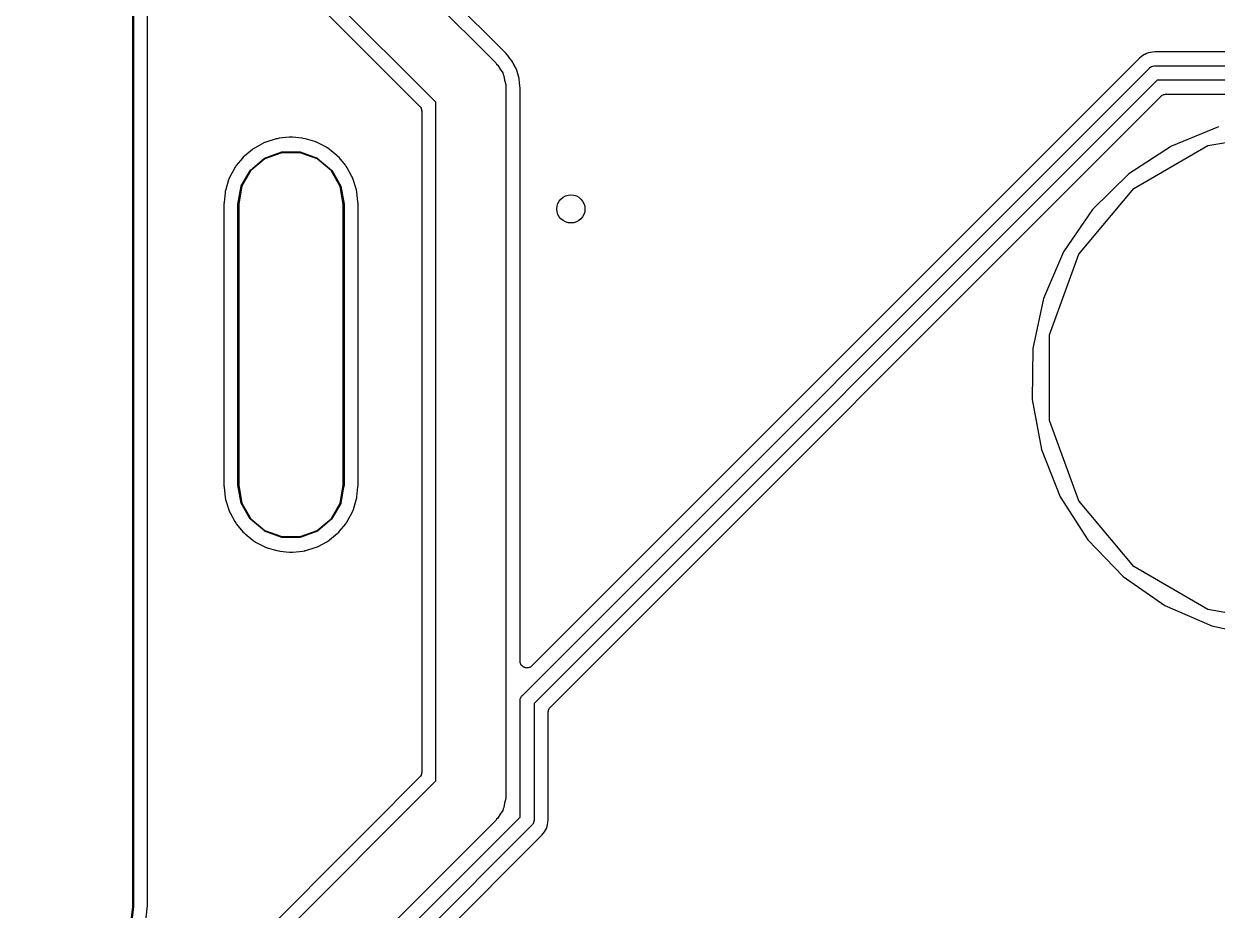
# Model space of a CAD drawing. Extents: x 69.6 to 139.6, y -158 to -61.
# Drawn here: x 80.03 to 97.03, y -145.08 to -132.47 of the extents above; entities that cross this region are included whole.
import ezdxf

# ---------------------------------------------------------------- set-up
doc = ezdxf.new("R2010")
doc.units = 0
doc.header["$MEASUREMENT"] = 0
doc.layers.add('BLACK', color=7, linetype='CONTINUOUS')

msp = doc.modelspace()

# ---------------------------------------------------------------- linework, layer by layer
at = {"layer": 'Black'}
for p, q in [((81.5833, -145.032), (81.5833, -105.032)), ((81.5933, -105.032), (81.5933, -145.032)), ((81.7933, -145.03), (81.7933, -105.037)), ((83.3125, -129.58), (86.7536, -133.021)), ((86.8948, -132.88), (83.5418, -129.527)), ((85.9, -133.582), (82.4589, -130.141)), ((82.3177, -130.283), (85.6707, -133.636)), ((86.8963, -132.881), (86.8948, -132.88)), ((86.8965, -132.882), (86.8963, -132.881)), ((86.8966, -132.882), (86.8965, -132.882)), ((86.8987, -132.884), (86.8966, -132.882)), ((86.9415, -132.937), (86.8987, -132.884)), ((95.996, -132.901), (95.9705, -132.915)), ((95.9964, -132.901), (95.996, -132.901)), ((95.9969, -132.901), (95.9964, -132.901)), ((96.0223, -132.887), (95.9969, -132.901)), ((96.0498, -132.879), (96.0223, -132.887)), ((96.0503, -132.879), (96.0498, -132.879)), ((96.0508, -132.879), (96.0503, -132.879)), ((96.0783, -132.871), (96.0508, -132.879)), ((96.1069, -132.868), (96.0783, -132.871)), ((96.1074, -132.868), (96.1069, -132.868)), ((96.108, -132.868), (96.1074, -132.868)), ((96.1399, -132.865), (96.108, -132.868)), ((100.164, -132.865), (96.1399, -132.865)), ((86.7536, -133.021), (86.7662, -133.039)), ((86.7662, -133.039), (86.783, -133.054)), ((86.783, -133.054), (86.8157, -133.11)), ((86.9419, -132.938), (86.9415, -132.937)), ((86.9422, -132.938), (86.9419, -132.938)), ((86.985, -132.991), (86.9422, -132.938)), ((87.0162, -133.051), (86.985, -132.991)), ((87.0165, -133.051), (87.0162, -133.051)), ((87.0167, -133.052), (87.0165, -133.051)), ((87.0485, -133.112), (87.0167, -133.052)), ((95.9226, -132.953), (87.2707, -141.605)), ((95.9474, -132.933), (95.9226, -132.953)), ((95.9477, -132.933), (95.9474, -132.933)), ((95.9482, -132.933), (95.9477, -132.933)), ((95.9705, -132.915), (95.9482, -132.933)), ((96.0927, -133.074), (96.097, -133.073)), ((96.097, -133.073), (96.1008, -133.071)), ((96.1008, -133.071), (96.1137, -133.069)), ((96.1137, -133.069), (96.1263, -133.065)), ((96.1263, -133.065), (96.1307, -133.066)), ((96.1307, -133.066), (96.135, -133.065)), ((96.135, -133.065), (100.289, -133.065)), ((86.8157, -133.11), (86.8532, -133.164)), ((86.8532, -133.164), (86.8588, -133.185)), ((86.8588, -133.185), (86.8698, -133.204)), ((86.8698, -133.204), (86.8812, -133.268)), ((87.0674, -133.177), (87.0485, -133.112)), ((87.0676, -133.177), (87.0674, -133.177)), ((87.0677, -133.178), (87.0676, -133.177)), ((87.0873, -133.243), (87.0677, -133.178)), ((87.0932, -133.31), (87.0873, -133.243)), ((87.1293, -142.029), (96.0643, -133.094)), ((96.0643, -133.094), (96.0679, -133.092)), ((96.0679, -133.092), (96.0707, -133.088)), ((96.0707, -133.088), (96.082, -133.082)), ((96.082, -133.082), (96.0927, -133.074)), ((86.8812, -133.268), (86.8981, -133.331)), ((86.8981, -133.331), (86.8962, -133.353)), ((86.8962, -133.353), (86.9, -133.375)), ((86.9, -133.375), (86.9, -143.45)), ((87.0933, -133.311), (87.0932, -133.31)), ((87.1, -133.38), (87.0933, -133.311)), ((87.0933, -133.311), (87.0933, -133.311)), ((87.1, -141.534), (87.1, -133.38)), ((96.1764, -133.265), (87.3, -142.141)), ((100.294, -133.265), (96.1764, -133.265)), ((85.9, -143.243), (85.9, -133.582)), ((87.5293, -142.195), (96.23, -133.494)), ((96.23, -133.494), (96.2336, -133.492)), ((96.2336, -133.492), (96.2364, -133.488)), ((96.2364, -133.488), (96.2477, -133.482)), ((96.2477, -133.482), (96.2584, -133.474)), ((96.2584, -133.474), (96.2627, -133.473)), ((96.2627, -133.473), (96.2665, -133.471)), ((96.2665, -133.471), (96.2794, -133.469)), ((96.2794, -133.469), (96.292, -133.465)), ((96.292, -133.465), (96.2964, -133.466)), ((96.2964, -133.466), (96.3007, -133.465)), ((96.3007, -133.465), (100.169, -133.465)), ((85.6707, -133.636), (85.6732, -133.639)), ((85.6732, -133.639), (85.6766, -133.642)), ((85.6766, -133.642), (85.6831, -133.653)), ((85.6831, -133.653), (85.6906, -133.664)), ((85.6906, -133.664), (85.6918, -133.668)), ((85.6918, -133.668), (85.694, -133.672)), ((85.694, -133.672), (85.6962, -133.685)), ((85.6962, -133.685), (85.6996, -133.698)), ((85.6996, -133.698), (85.6992, -133.702)), ((85.6992, -133.702), (85.7, -133.706)), ((85.7, -133.706), (85.7, -143.119)), ((83.6719, -134.093), (83.6415, -134.1)), ((83.8111, -134.079), (83.6719, -134.093)), ((83.825, -134.079), (83.8111, -134.079)), ((83.8257, -134.079), (83.825, -134.079)), ((83.8264, -134.079), (83.8257, -134.079)), ((83.8575, -134.079), (83.8264, -134.079)), ((83.9968, -134.092), (83.8575, -134.079)), ((84.0105, -134.095), (83.9968, -134.092)), ((97.0503, -133.933), (96.3775, -134.205)), ((96.8984, -134.199), (98.1, -133.987)), ((83.2879, -134.253), (83.18, -134.342)), ((83.2996, -134.246), (83.2879, -134.253)), ((83.3001, -134.245), (83.2996, -134.246)), ((83.3008, -134.245), (83.3001, -134.245)), ((83.3266, -134.228), (83.3008, -134.245)), ((83.4497, -134.161), (83.3266, -134.228)), ((83.4628, -134.156), (83.4497, -134.161)), ((83.4634, -134.156), (83.4628, -134.156)), ((83.464, -134.156), (83.4634, -134.156)), ((83.4927, -134.144), (83.464, -134.156)), ((83.6264, -134.102), (83.4927, -134.144)), ((83.6401, -134.1), (83.6264, -134.102)), ((83.6408, -134.1), (83.6401, -134.1)), ((83.6415, -134.1), (83.6408, -134.1)), ((84.0112, -134.095), (84.0105, -134.095)), ((84.0119, -134.095), (84.0112, -134.095)), ((84.0424, -134.101), (84.0119, -134.095)), ((84.1765, -134.141), (84.0424, -134.101)), ((84.1893, -134.146), (84.1765, -134.141)), ((84.19, -134.146), (84.1893, -134.146)), ((84.1906, -134.147), (84.19, -134.146)), ((84.2195, -134.158), (84.1906, -134.147)), ((84.3433, -134.223), (84.2195, -134.158)), ((84.3549, -134.231), (84.3433, -134.223)), ((84.3556, -134.231), (84.3549, -134.231)), ((84.3561, -134.232), (84.3556, -134.231)), ((84.3821, -134.249), (84.3561, -134.232)), ((84.4909, -134.337), (84.3821, -134.249)), ((96.3775, -134.205), (95.7703, -134.602)), ((95.8417, -134.809), (96.8984, -134.199)), ((83.147, -134.375), (83.0584, -134.483)), ((83.157, -134.365), (83.147, -134.375)), ((83.1574, -134.365), (83.157, -134.365)), ((83.158, -134.364), (83.1574, -134.365)), ((83.18, -134.342), (83.158, -134.364)), ((83.261, -134.546), (83.4607, -134.379)), ((83.4664, -134.387), (83.2681, -134.553)), ((83.4607, -134.379), (83.4622, -134.378)), ((83.4622, -134.378), (83.707, -134.289)), ((83.7096, -134.299), (83.4664, -134.387)), ((83.707, -134.289), (83.707, -134.289)), ((83.707, -134.289), (83.7087, -134.289)), ((83.7087, -134.289), (83.9692, -134.289)), ((83.9683, -134.299), (83.7096, -134.299)), ((84.2113, -134.388), (83.9683, -134.299)), ((83.9692, -134.289), (83.9709, -134.289)), ((83.9709, -134.289), (84.2156, -134.379)), ((84.4093, -134.554), (84.2113, -134.388)), ((84.2156, -134.379), (84.2171, -134.38)), ((84.2171, -134.38), (84.4165, -134.547)), ((84.5008, -134.347), (84.4909, -134.337)), ((84.5013, -134.347), (84.5008, -134.347)), ((84.5018, -134.348), (84.5013, -134.347)), ((84.5239, -134.37), (84.5018, -134.348)), ((84.6136, -134.477), (84.5239, -134.37)), ((83.0325, -134.522), (82.9666, -134.645)), ((83.0404, -134.51), (83.0325, -134.522)), ((83.0407, -134.51), (83.0404, -134.51)), ((83.0412, -134.509), (83.0407, -134.51)), ((83.0584, -134.483), (83.0412, -134.509)), ((83.1294, -134.773), (83.2598, -134.547)), ((83.2681, -134.553), (83.1385, -134.777)), ((83.2598, -134.547), (83.261, -134.546)), ((84.5385, -134.779), (84.4093, -134.554)), ((84.4165, -134.547), (84.4176, -134.549)), ((84.4176, -134.549), (84.5476, -134.774)), ((84.6213, -134.488), (84.6136, -134.477)), ((84.6218, -134.489), (84.6213, -134.488)), ((84.6221, -134.49), (84.6218, -134.489)), ((84.6396, -134.515), (84.6221, -134.49)), ((84.7068, -134.638), (84.6396, -134.515)), ((95.7703, -134.602), (95.2519, -135.11)), ((82.9486, -134.688), (82.9079, -134.822)), ((82.9541, -134.675), (82.9486, -134.688)), ((82.9543, -134.675), (82.9541, -134.675)), ((82.9547, -134.674), (82.9543, -134.675)), ((82.9666, -134.645), (82.9547, -134.674)), ((83.1288, -134.775), (83.1294, -134.773)), ((84.7121, -134.651), (84.7068, -134.638)), ((84.7125, -134.652), (84.7121, -134.651)), ((84.7127, -134.652), (84.7125, -134.652)), ((84.7249, -134.681), (84.7127, -134.652)), ((84.7669, -134.814), (84.7249, -134.681)), ((82.8986, -134.868), (82.8848, -135.007)), ((82.9016, -134.854), (82.8986, -134.868)), ((82.9019, -134.852), (82.9016, -134.853)), ((82.9016, -134.853), (82.9016, -134.854)), ((82.9079, -134.822), (82.9019, -134.852)), ((83.0833, -135.031), (83.1288, -134.775)), ((83.1385, -134.777), (83.0933, -135.032)), ((84.5833, -135.032), (84.5385, -134.779)), ((84.5476, -134.774), (84.548, -134.775)), ((84.548, -134.775), (84.5482, -134.776)), ((84.5482, -134.776), (84.5482, -134.776)), ((84.5482, -134.776), (84.5482, -134.776)), ((84.5482, -134.776), (84.5932, -135.031)), ((84.7696, -134.828), (84.7669, -134.814)), ((84.7699, -134.829), (84.7696, -134.828)), ((84.7763, -134.86), (84.7699, -134.829)), ((84.7699, -134.829), (84.7699, -134.829)), ((84.7917, -134.999), (84.7763, -134.86)), ((95.0573, -135.743), (95.8417, -134.809)), ((82.8841, -135.026), (82.8833, -135.034)), ((82.8833, -135.034), (82.8833, -139.032)), ((82.8847, -135.015), (82.8838, -135.02)), ((82.8838, -135.02), (82.8841, -135.026)), ((82.8848, -135.007), (82.8847, -135.015)), ((83.0833, -135.032), (83.0833, -135.031)), ((83.0833, -139.032), (83.0833, -135.032)), ((83.0833, -135.032), (83.0833, -135.032)), ((83.0933, -135.032), (83.0933, -139.032)), ((84.5833, -139.032), (84.5833, -135.032)), ((84.5932, -135.031), (84.5932, -135.032)), ((84.5932, -135.032), (84.5933, -135.032)), ((84.5933, -135.032), (84.5933, -139.032)), ((84.7916, -135.006), (84.7917, -134.999)), ((84.7926, -135.011), (84.7916, -135.006)), ((84.7922, -135.017), (84.7926, -135.011)), ((84.7932, -135.026), (84.7922, -135.017)), ((84.7932, -135.03), (84.7932, -135.026)), ((84.7932, -135.032), (84.7932, -135.03)), ((84.7933, -135.032), (84.7932, -135.032)), ((84.7933, -139.03), (84.7933, -135.032)), ((84.7933, -135.032), (84.7933, -135.032)), ((95.2519, -135.11), (94.842, -135.709)), ((94.842, -135.709), (94.5561, -136.376)), ((94.64, -136.89), (95.0573, -135.743)), ((94.5561, -136.376), (94.4053, -137.086)), ((94.64, -138.11), (94.64, -136.89)), ((94.4053, -137.086), (94.3951, -137.811)), ((94.3951, -137.811), (94.5261, -138.525)), ((95.0573, -139.257), (94.64, -138.11)), ((94.5261, -138.525), (94.7932, -139.199)), ((82.8833, -139.032), (82.8832, -139.032)), ((82.8832, -139.032), (82.8833, -139.032)), ((82.8833, -139.032), (82.8833, -139.034)), ((82.8833, -139.034), (82.8833, -139.038)), ((82.8833, -139.038), (82.8842, -139.046)), ((82.8842, -139.046), (82.8838, -139.052)), ((82.8838, -139.052), (82.8847, -139.057)), ((82.8847, -139.057), (82.8847, -139.065)), ((82.8847, -139.065), (82.9001, -139.204)), ((83.0833, -139.033), (83.0833, -139.032)), ((83.0833, -139.032), (83.0833, -139.032)), ((83.1283, -139.288), (83.0833, -139.033)), ((83.0933, -139.032), (83.138, -139.286)), ((84.538, -139.287), (84.5833, -139.032)), ((84.5833, -139.089), (84.5477, -139.289)), ((84.5932, -139.033), (84.5833, -139.089)), ((84.5933, -139.032), (84.5932, -139.032)), ((84.5932, -139.032), (84.5932, -139.033)), ((84.778, -139.197), (84.7919, -139.057)), ((84.7919, -139.048), (84.7929, -139.043)), ((84.7919, -139.057), (84.7919, -139.048)), ((84.7925, -139.037), (84.7933, -139.03)), ((84.7929, -139.043), (84.7925, -139.037)), ((82.9001, -139.204), (82.9065, -139.235)), ((82.9065, -139.235), (82.9065, -139.235)), ((82.9065, -139.235), (82.9068, -139.236)), ((82.9068, -139.236), (82.9095, -139.25)), ((82.9095, -139.25), (82.9515, -139.383)), ((83.1287, -139.289), (83.1283, -139.288)), ((83.1289, -139.29), (83.1287, -139.289)), ((83.2589, -139.515), (83.1289, -139.29)), ((83.1289, -139.29), (83.1289, -139.29)), ((83.138, -139.286), (83.2672, -139.51)), ((84.4084, -139.511), (84.538, -139.287)), ((84.5471, -139.291), (84.4167, -139.517)), ((84.5477, -139.289), (84.5471, -139.291)), ((84.5471, -139.291), (84.5471, -139.291)), ((84.728, -139.376), (84.7687, -139.242)), ((84.7687, -139.242), (84.7748, -139.212)), ((84.7748, -139.212), (84.775, -139.211)), ((84.775, -139.211), (84.7751, -139.21)), ((84.7751, -139.21), (84.778, -139.197)), ((94.7932, -139.199), (95.1863, -139.809)), ((95.8417, -140.191), (95.0573, -139.257)), ((82.9515, -139.383), (82.9637, -139.412)), ((82.9637, -139.412), (82.9639, -139.413)), ((82.9639, -139.413), (82.9643, -139.413)), ((82.9643, -139.413), (82.9696, -139.426)), ((82.9696, -139.426), (83.0367, -139.549)), ((83.26, -139.517), (83.2589, -139.515)), ((83.4594, -139.684), (83.26, -139.517)), ((83.26, -139.517), (83.26, -139.517)), ((83.2672, -139.51), (83.4652, -139.676)), ((84.2101, -139.677), (84.4084, -139.511)), ((84.4155, -139.518), (84.2158, -139.685)), ((84.4167, -139.517), (84.4155, -139.518)), ((84.4167, -139.517), (84.4167, -139.517)), ((84.6441, -139.542), (84.71, -139.419)), ((84.71, -139.419), (84.7219, -139.39)), ((84.7219, -139.39), (84.7223, -139.39)), ((84.7223, -139.39), (84.7224, -139.389)), ((84.7224, -139.389), (84.728, -139.376)), ((83.0367, -139.549), (83.0543, -139.574)), ((83.0543, -139.574), (83.0545, -139.575)), ((83.0545, -139.575), (83.055, -139.576)), ((83.055, -139.576), (83.0628, -139.587)), ((83.0628, -139.587), (83.1525, -139.695)), ((83.1525, -139.695), (83.1747, -139.716)), ((83.46, -139.685), (83.4594, -139.684)), ((83.4594, -139.684), (83.4594, -139.684)), ((83.4609, -139.685), (83.46, -139.685)), ((83.7056, -139.775), (83.4609, -139.685)), ((83.4652, -139.676), (83.7082, -139.765)), ((83.9669, -139.765), (84.2101, -139.677)), ((84.2143, -139.686), (83.9695, -139.775)), ((84.2158, -139.685), (84.2143, -139.686)), ((84.2143, -139.686), (84.2143, -139.686)), ((84.4966, -139.722), (84.5186, -139.7)), ((84.5186, -139.7), (84.5192, -139.699)), ((84.5192, -139.699), (84.5196, -139.699)), ((84.5196, -139.699), (84.5296, -139.689)), ((84.5296, -139.689), (84.6182, -139.581)), ((84.6182, -139.581), (84.6354, -139.555)), ((84.6354, -139.555), (84.6359, -139.554)), ((84.6359, -139.554), (84.6362, -139.554)), ((84.6362, -139.554), (84.6441, -139.542)), ((83.1747, -139.716), (83.1751, -139.717)), ((83.1751, -139.717), (83.1757, -139.717)), ((83.1757, -139.717), (83.1855, -139.727)), ((83.1855, -139.727), (83.2944, -139.815)), ((83.2944, -139.815), (83.3203, -139.832)), ((83.3203, -139.832), (83.3209, -139.833)), ((83.3209, -139.833), (83.3215, -139.833)), ((83.3215, -139.833), (83.3331, -139.841)), ((83.3331, -139.841), (83.457, -139.906)), ((83.7071, -139.775), (83.7056, -139.775)), ((83.7073, -139.775), (83.7071, -139.775)), ((83.9678, -139.775), (83.7073, -139.775)), ((83.7073, -139.775), (83.7073, -139.775)), ((83.7082, -139.765), (83.9669, -139.765)), ((83.9695, -139.775), (83.9678, -139.775)), ((83.9695, -139.775), (83.9695, -139.775)), ((84.2268, -139.903), (84.35, -139.837)), ((84.35, -139.837), (84.3758, -139.819)), ((84.3758, -139.819), (84.3764, -139.819)), ((84.3764, -139.819), (84.3769, -139.818)), ((84.3769, -139.818), (84.3887, -139.811)), ((84.3887, -139.811), (84.4966, -139.722)), ((95.1863, -139.809), (95.6904, -140.331)), ((83.457, -139.906), (83.4857, -139.918)), ((83.4857, -139.918), (83.4863, -139.918)), ((83.4863, -139.918), (83.487, -139.918)), ((83.487, -139.918), (83.5, -139.924)), ((83.5, -139.924), (83.6341, -139.963)), ((83.6341, -139.963), (83.6646, -139.969)), ((83.6646, -139.969), (83.6653, -139.969)), ((83.6653, -139.969), (83.666, -139.969)), ((83.666, -139.969), (83.6797, -139.972)), ((83.6797, -139.972), (83.819, -139.985)), ((83.819, -139.985), (83.85, -139.985)), ((83.85, -139.985), (83.8507, -139.985)), ((83.8507, -139.985), (83.8514, -139.985)), ((83.8514, -139.985), (83.8654, -139.985)), ((83.8654, -139.985), (84.0046, -139.971)), ((84.0046, -139.971), (84.0351, -139.965)), ((84.0351, -139.965), (84.0358, -139.965)), ((84.0358, -139.965), (84.0364, -139.964)), ((84.0364, -139.964), (84.0502, -139.962)), ((84.0502, -139.962), (84.1839, -139.921)), ((84.1839, -139.921), (84.2125, -139.909)), ((84.2125, -139.909), (84.2132, -139.908)), ((84.2132, -139.908), (84.2138, -139.908)), ((84.2138, -139.908), (84.2268, -139.903)), ((96.8984, -140.801), (95.8417, -140.191)), ((95.6904, -140.331), (96.2862, -140.745)), ((96.2862, -140.745), (96.9511, -141.036)), ((98.1, -141.013), (96.8984, -140.801)), ((96.9511, -141.036), (97.6598, -141.192)), ((87.1023, -141.547), (87.1, -141.534)), ((87.1034, -141.56), (87.1023, -141.547)), ((87.1053, -141.564), (87.1034, -141.56)), ((87.106, -141.569), (87.1053, -141.564)), ((87.1126, -141.58), (87.106, -141.569)), ((87.1181, -141.592), (87.1126, -141.58)), ((87.1212, -141.595), (87.1181, -141.592)), ((87.1234, -141.599), (87.1212, -141.595)), ((87.1334, -141.607), (87.1234, -141.599)), ((87.1426, -141.616), (87.1334, -141.607)), ((87.1466, -141.618), (87.1426, -141.616)), ((87.15, -141.621), (87.1466, -141.618)), ((87.1623, -141.625), (87.15, -141.621)), ((87.1741, -141.631), (87.1623, -141.625)), ((87.1785, -141.631), (87.1741, -141.631)), ((87.1826, -141.633), (87.1785, -141.631)), ((87.1957, -141.633), (87.1826, -141.633)), ((87.2087, -141.634), (87.1957, -141.633)), ((87.213, -141.633), (87.2087, -141.634)), ((87.2174, -141.633), (87.213, -141.633)), ((87.2296, -141.628), (87.2174, -141.633)), ((87.2423, -141.625), (87.2296, -141.628)), ((87.2459, -141.622), (87.2423, -141.625)), ((87.25, -141.621), (87.2459, -141.622)), ((87.26, -141.613), (87.25, -141.621)), ((87.2707, -141.605), (87.26, -141.613)), ((87.1004, -142.091), (87.1038, -142.079)), ((87.1038, -142.079), (87.106, -142.066)), ((87.106, -142.066), (87.1082, -142.062)), ((87.1082, -142.062), (87.1094, -142.058)), ((87.1094, -142.058), (87.1169, -142.047)), ((87.1169, -142.047), (87.1234, -142.036)), ((87.1234, -142.036), (87.1268, -142.033)), ((87.1268, -142.033), (87.1293, -142.029)), ((87.1, -142.1), (87.1008, -142.096)), ((87.1, -143.759), (87.1, -142.1)), ((87.1008, -142.096), (87.1004, -142.091)), ((87.3, -142.141), (87.3, -143.8)), ((87.5004, -142.257), (87.5038, -142.244)), ((87.5038, -142.244), (87.506, -142.231)), ((87.506, -142.231), (87.5082, -142.228)), ((87.5082, -142.228), (87.5094, -142.223)), ((87.5094, -142.223), (87.5169, -142.213)), ((87.5169, -142.213), (87.5234, -142.201)), ((87.5234, -142.201), (87.5268, -142.199)), ((87.5268, -142.199), (87.5293, -142.195)), ((87.5, -142.266), (87.5008, -142.261)), ((87.5, -143.8), (87.5, -142.266)), ((87.5008, -142.261), (87.5004, -142.257)), ((80.1714, -148.971), (85.9, -143.243)), ((85.6707, -143.189), (84.964, -143.896)), ((85.6732, -143.186), (85.6707, -143.189)), ((85.6766, -143.183), (85.6732, -143.186)), ((85.6831, -143.172), (85.6766, -143.183)), ((85.6906, -143.161), (85.6831, -143.172)), ((85.6918, -143.157), (85.6906, -143.161)), ((85.694, -143.153), (85.6918, -143.157)), ((85.6962, -143.14), (85.694, -143.153)), ((85.6996, -143.127), (85.6962, -143.14)), ((85.7, -143.119), (85.6992, -143.123)), ((85.6992, -143.123), (85.6996, -143.127)), ((86.8812, -143.557), (86.8698, -143.621)), ((86.8981, -143.494), (86.8812, -143.557)), ((86.9, -143.45), (86.8962, -143.472)), ((86.8962, -143.472), (86.8981, -143.494)), ((81.4293, -149.429), (87.1, -143.759)), ((86.783, -143.771), (86.7662, -143.786)), ((86.8157, -143.715), (86.783, -143.771)), ((86.8532, -143.661), (86.8157, -143.715)), ((86.8588, -143.64), (86.8532, -143.661)), ((86.8698, -143.621), (86.8588, -143.64)), ((86.7536, -143.804), (81.025, -149.532)), ((87.2707, -143.871), (81.6, -149.541)), ((84.964, -143.896), (84.7933, -144.067)), ((84.964, -143.896), (84.964, -143.896)), ((84.964, -143.896), (84.964, -143.896)), ((86.7662, -143.786), (86.7536, -143.804)), ((87.2732, -143.867), (87.2707, -143.871)), ((87.2766, -143.864), (87.2732, -143.867)), ((87.2831, -143.853), (87.2766, -143.864)), ((87.2906, -143.842), (87.2831, -143.853)), ((87.2918, -143.838), (87.2906, -143.842)), ((87.294, -143.834), (87.2918, -143.838)), ((87.2962, -143.821), (87.294, -143.834)), ((87.2996, -143.809), (87.2962, -143.821)), ((87.3, -143.8), (87.2992, -143.804)), ((87.2992, -143.804), (87.2996, -143.809)), ((87.4482, -143.968), (87.4617, -143.943)), ((87.4617, -143.943), (87.462, -143.942)), ((87.462, -143.942), (87.4622, -143.942)), ((87.4622, -143.942), (87.4761, -143.917)), ((87.4761, -143.917), (87.4844, -143.889)), ((87.4844, -143.889), (87.4847, -143.889)), ((87.4847, -143.888), (87.4935, -143.861)), ((87.4847, -143.889), (87.4847, -143.888)), ((87.4935, -143.861), (87.4963, -143.832)), ((87.4963, -143.832), (87.4965, -143.832)), ((87.4965, -143.831), (87.5, -143.8)), ((87.4965, -143.832), (87.4965, -143.831)), ((87.5, -143.8), (87.5, -143.8)), ((84.7933, -144.067), (80.0335, -148.827)), ((81.8657, -149.559), (87.4087, -144.016)), ((87.4087, -144.016), (87.429, -143.991)), ((87.429, -143.991), (87.4294, -143.99)), ((87.4294, -143.99), (87.4297, -143.99)), ((87.4297, -143.99), (87.4482, -143.968)), ((81.485, -145.891), (81.5833, -145.032)), ((81.5932, -145.033), (81.4948, -145.893)), ((81.5933, -145.032), (81.5932, -145.032)), ((81.5932, -145.032), (81.5932, -145.033)), ((81.6937, -145.914), (81.791, -145.06)), ((81.791, -145.06), (81.7911, -145.054)), ((81.7911, -145.054), (81.792, -145.049)), ((81.7917, -145.044), (81.7933, -145.03)), ((81.792, -145.049), (81.7917, -145.044))]:
    msp.add_line(p, q, dxfattribs=at)
msp.add_circle((87.825, -135.1), 0.2, dxfattribs=at)

doc.saveas('drawing.dxf')
